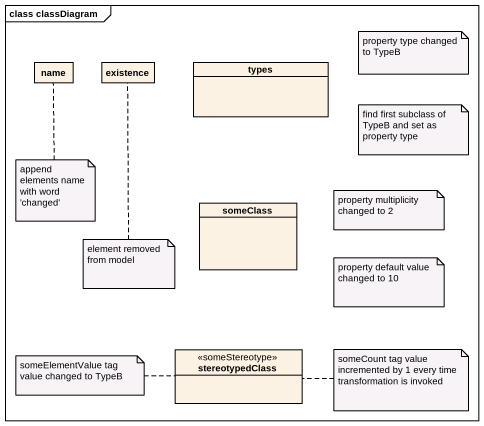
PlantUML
@startuml
mainframe class classDiagram
hide circle
hide empty members
class name
class existence
class types
class someClass
class stereotypedClass <<someStereotype>>
note as N1
  property type changed to TypeB
end note
note as N2
  find first subclass of TypeB and set as property type
end note
note bottom of name : append elements name with word 'changed'
note as N4
  property multiplicity changed to 2
end note
note bottom of existence : element removed from model
note as N6
  property default value changed to 10
end note
note left of stereotypedClass : someElementValue tag value changed to TypeB
note right of stereotypedClass : someCount tag value incremented by 1 every time transformation is invoked
@enduml
